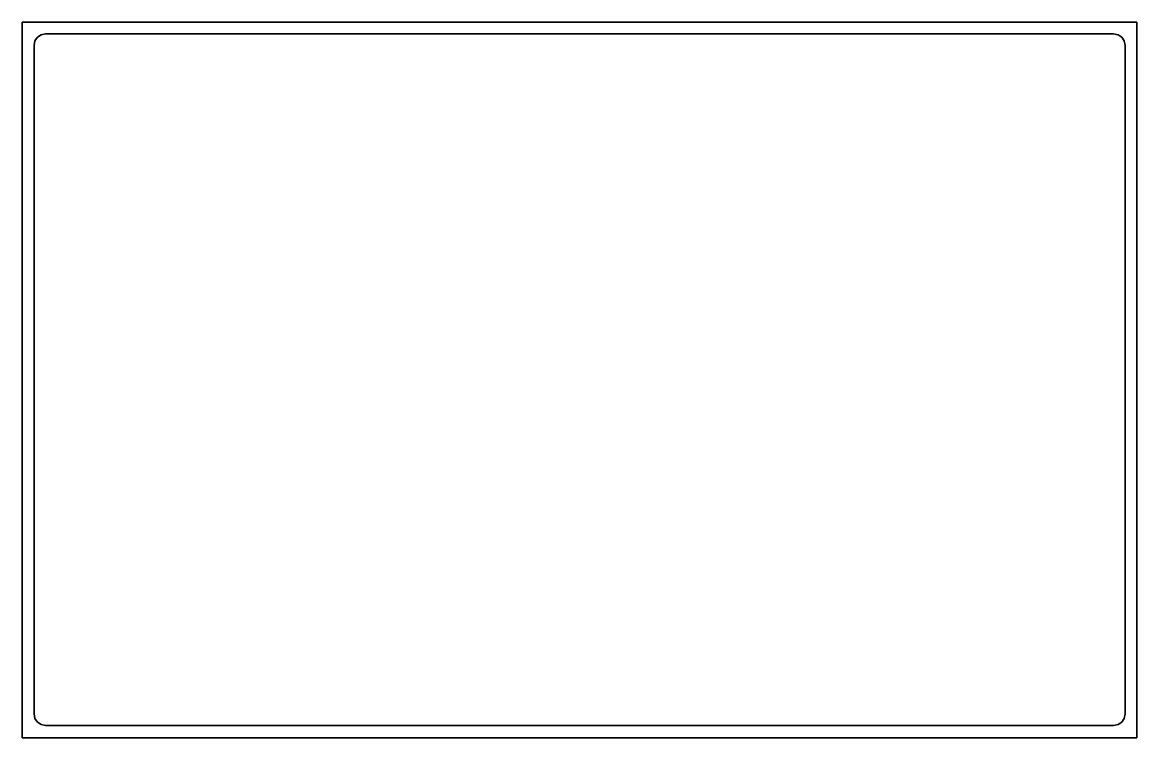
# Model space of a CAD drawing. Header units: millimetres. Extents: x -40 to 440, y 96 to 404.
import ezdxf

# ---------------------------------------------------------------- set-up
doc = ezdxf.new("R2010")
doc.units = ezdxf.units.MM
doc.header["$MEASUREMENT"] = 0
doc.layers.get('0').update_dxf_attribs({"lineweight": 0})
doc.layers.add('Safety', color=7, linetype='Continuous', lineweight=0)

msp = doc.modelspace()

# ---------------------------------------------------------------- linework, layer by layer
at = {"color": 250, "lineweight": 35, "true_color": 0x231f20}
msp.add_lwpolyline([(-34.97, 394.12), (-34.58, 396.07), (-33.51, 397.65), (-31.92, 398.73), (-29.97, 399.12), (430.02, 399.12), (431.97, 398.73), (433.56, 397.65), (434.63, 396.07), (435.02, 394.12), (435.02, 106.12), (434.63, 104.17), (433.56, 102.58), (431.97, 101.51), (430.02, 101.12), (-29.97, 101.12), (-31.92, 101.51), (-33.51, 102.58), (-34.58, 104.17), (-34.97, 106.12)], close=True, dxfattribs=at)
at = {"layer": 'Safety', "color": 250, "lineweight": 35, "true_color": 0x231f20}
msp.add_lwpolyline([(440.03, 404.12), (-40.02, 404.12), (-40.02, 95.88), (440.03, 95.88)], close=True, dxfattribs=at)

doc.saveas('drawing.dxf')
